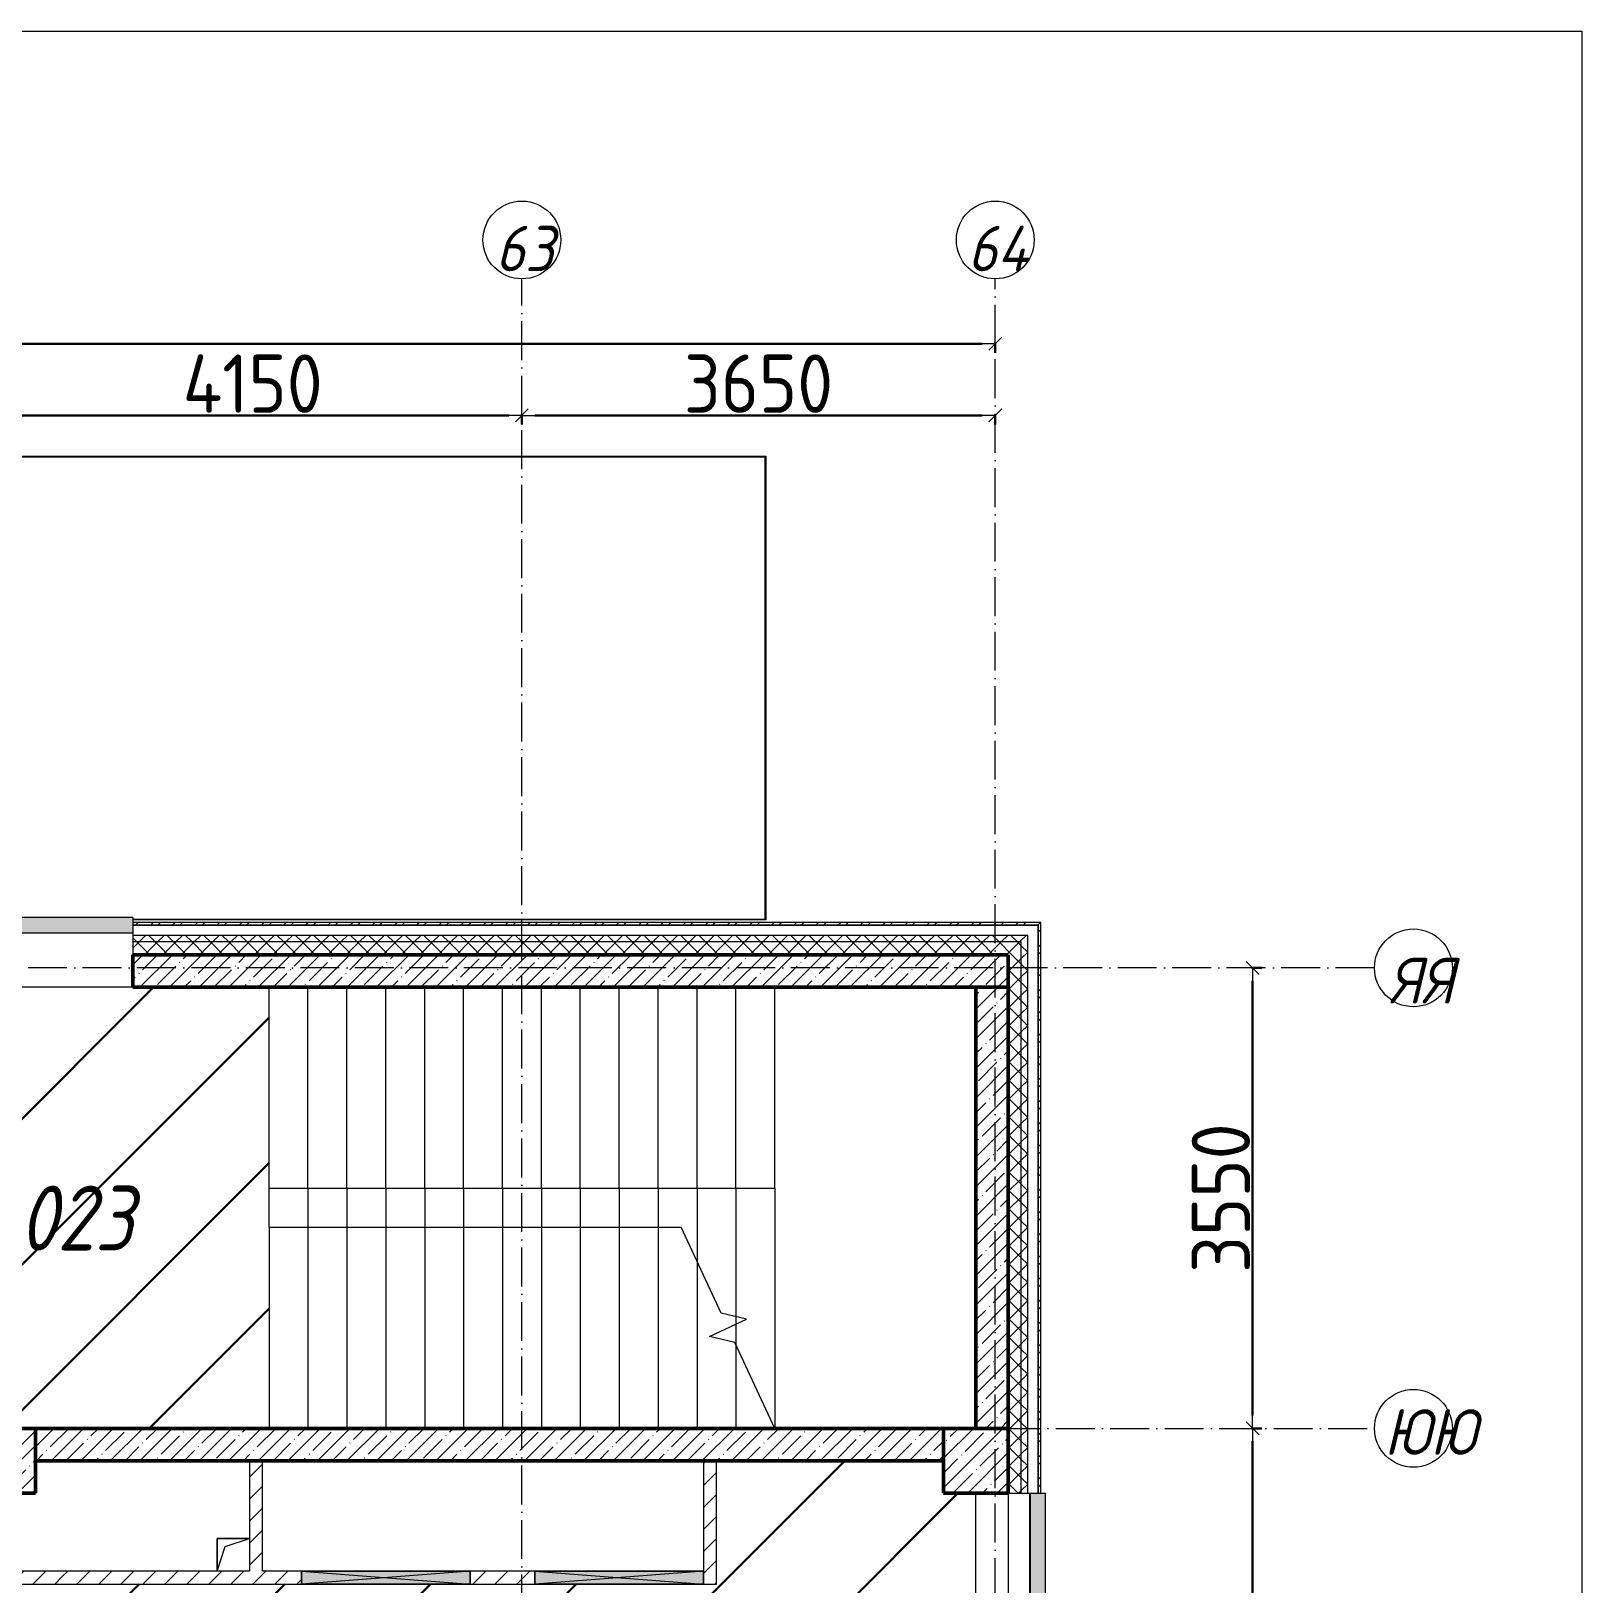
# Model space of a CAD drawing. Header units: millimetres. Extents: x -17017 to 628417, y -109036 to 199237.
# Drawn here: x 610283 to 622241, y 171615 to 183587 of the extents above; entities that cross this region are included whole.
import ezdxf

# ---------------------------------------------------------------- set-up
doc = ezdxf.new("R2010")
doc.units = ezdxf.units.MM
doc.linetypes.add('50_200_ШТРИХ_1Т_ш5_п1_п1_', pattern=[700, 500, -100, 0, -100])
for name, color, linetype, lineweight in [('3.1) ЖБ окна 1.2 м', 102, 'Continuous', 30), ('A-____-____-DIMS', 7, 'Continuous', 9), ('A-DETL-GENF-OTLN', 7, 'Continuous', 9), ('A-FLOR-____-OTLN', 7, 'Continuous', 9), ('A-GENM-____-OTLN', 7, 'Continuous', 9), ('A-GLAZ-____-OTLN', 7, 'Continuous', 9), ('A-WALL-____-MCUT', 7, 'Continuous', 13), ('A-WALL-____-MCUT-1', 7, 'Continuous', 9), ('A-WALL-____-MCUT-2', 7, 'Continuous', 50), ('A-WALL-____-OTLN', 7, 'Continuous', 9), ('A-WALL-____-PATT-1', 7, 'Continuous', 9), ('A-WALL-FNSH-MCUT-1', 7, 'Continuous', 9), ('I-WALL-____-OTLN', 7, 'Continuous', 9), ('S-COLS-____-MCUT', 7, 'Continuous', 50), ('S-COLS-____-OTLN', 7, 'Continuous', 9), ('S-GRID-____-IDEN', 7, 'Continuous', 9), ('S-GRID-____-OTLN-1', 7, '50_200_ШТРИХ_1Т_ш5_п1_п1_', 9), ('S-STRS-____-MBND', 7, 'Continuous', 9), ('S-STRS-____-OTLN-1', 7, 'Continuous', 9), ('Марки помещений', 7, 'Continuous', 9), ('стяжа', 7, 'Continuous', 30)]:
    doc.layers.add(name, color=color, linetype=linetype, lineweight=lineweight)
doc.layers.add('A-GLAZ-____-OTLN-1', color=7, linetype='Continuous', lineweight=9, true_color=0xc0c0c0)
doc.styles.add('ISOCPEUR_I_2', font='isocpeui.ttf', dxfattribs={"width": 0.85, "height": 2.3})
doc.styles.add('ISOCPEUR_I_9', font='isocpeui.ttf', dxfattribs={"width": 0.9, "height": 250})
doc.styles.add('СПДС', font='isocpeur.ttf', dxfattribs={"width": 0.9})
doc.dimstyles.new('Размера А3', dxfattribs={"dimtxt": 200, "dimasz": 100, "dimexe": 70, "dimexo": 100, "dimgap": 20, "dimtad": 1, "dimdec": 0, "dimrnd": 10, "dimzin": 0, "dimdsep": 46, "dimtxsty": 'СПДС', "dimblk": 'ARROWHEAD_6', "dimcen": 1, "dimclrd": 256, "dimclre": 256, "dimclrt": 256, "dimazin": 0, "dimtfac": 1, "dimtdec": 0, "dimtmove": 2, "dimatfit": 3, "dimfxl": 1, "dimtolj": 1, "dimtzin": 0, "dimarcsym": 0})
pattern_1 = [(45, (473308.1, 27070.75), (-561.266, 561.266), [])]
pattern_2 = [(45, (516567.8, 90784.41), (-85.53659, 85.53659), []), (45, (516624.82, 90784.41), (-85.53659, 85.53659), [])]
pattern_3 = [(45, (516567.8, 90784.41), (-70.71068, 70.71068), []), (135, (516567.8, 90784.41), (-70.71068, -70.71068), [])]
pattern_4 = [(45, (516567.8, 90784.41), (-84.85281, 84.85281), [])]
pattern_5 = [(45, (516567.8, 90784.41), (-114.04925, 114.04925), []), (45, (516681.85, 90784.41), (-114.04925, 114.04925), [201.612, -40.322, 3.353, -36.97])]

# ---------------------------------------------------------------- blocks, each defined once
blk = doc.blocks.new('BSC_Колонна _Прямоугольная - 500х500-V104-АР1_План отверстий 2 этажа в осях 1-64_Ю-ЯЯ')
at = {"layer": 'S-COLS-____-OTLN'}
h = blk.add_hatch(dxfattribs=at)
h.set_pattern_fill('FP_117', color=256, style=0, pattern_type=2)
h.set_pattern_definition([(135, (81781.04, -101000), (-114.04925, -114.04925), []), (135, (81781.04, -100885.95), (-114.04925, -114.04925), [201.613, -40.323, 3.353, -36.97])])
h.paths.add_polyline_path([(250, 250), (-250, 250), (-250, -250), (250, -250)], flags=0)
at = {"layer": 'S-COLS-____-MCUT'}
for p, q in [((250, 250), (-250, 250)), ((-250, 250), (-250, -250)), ((250, -250), (250, 250)), ((-250, -250), (250, -250))]:
    blk.add_line(p, q, dxfattribs=at)
blk = doc.blocks.new('BSC_Колонна _Прямоугольная - 500х500-V148-АР1_План отверстий 2 этажа в осях 1-64_Ю-ЯЯ')
at = {"layer": 'S-COLS-____-OTLN'}
h = blk.add_hatch(dxfattribs=at)
h.set_pattern_fill('FP_162', color=256, style=0, pattern_type=2)
h.set_pattern_definition([(135, (81781.04, -93500), (-114.04925, -114.04925), []), (135, (81781.04, -93385.95), (-114.04925, -114.04925), [201.613, -40.323, 3.353, -36.97])])
h.paths.add_polyline_path([(250, 250), (-250, 250), (-250, -250), (250, -250)], flags=0)
at = {"layer": 'S-COLS-____-MCUT'}
for p, q in [((250, 250), (-250, 250)), ((-250, 250), (-250, -250)), ((250, -250), (250, 250)), ((-250, -250), (250, -250))]:
    blk.add_line(p, q, dxfattribs=at)
blk = doc.blocks.new('Отлив_СКБ - Отлив витража_120_НВФ-31885687-АР1_План отверстий 2 этажа в осях 1-64_Ю-ЯЯ')
at = {"layer": 'A-GLAZ-____-OTLN-1'}
for points in [[(0, 0), (0, -2), (1800, -2), (1800, 0), (1023, 0)], [(0, -83), (0, -120), (1800, -120), (1800, -2), (0, -2), (0, -63)]]:
    blk.add_hatch(color=256, dxfattribs=at).paths.add_polyline_path(points, flags=0)
at = {"layer": 'A-GLAZ-____-OTLN'}
for p, q in [((0, 0), (1800, 0)), ((1800, -2), (0, -2)), ((0, -120), (0, -83)), ((1800, -83), (1800, -120)), ((0, -120), (1800, -120))]:
    blk.add_line(p, q, dxfattribs=at)
blk = doc.blocks.new('AR_Отверстие прямоугольное _в плите_ - AR_Отверстие прямоугольное _в плите_-V183-АР1_План отверстий 2 этажа в осях 1-64_Ю-ЯЯ')
at = {"layer": 'A-GENM-____-OTLN'}
for p, q in [((125, 125), (-125, 125)), ((-125, 125), (-125, -125)), ((-63, 63), (125, 125)), ((-125, -125), (-63, 63))]:
    blk.add_line(p, q, dxfattribs=at)
blk = doc.blocks.new('Отлив_СКБ - Отлив витража_120_НВФ-31885289-АР1_План отверстий 2 этажа в осях 1-64_Ю-ЯЯ')
at = {"layer": 'A-GLAZ-____-OTLN-1'}
for points in [[(1000, 2), (1000, 120), (0, 120), (0, 2), (162, 2)], [(1000, 0), (1000, 2), (0, 2), (0, 0), (162, 0)]]:
    blk.add_hatch(color=256, dxfattribs=at).paths.add_polyline_path(points, flags=0)
at = {"layer": 'A-GLAZ-____-OTLN'}
for p, q in [((0, 83), (0, 120)), ((1000, 120), (0, 120)), ((1000, 120), (1000, 83)), ((0, 2), (1000, 2)), ((1000, 0), (0, 0))]:
    blk.add_line(p, q, dxfattribs=at)
blk = doc.blocks.new('AR_Отверстие прямоугольное _в стене__БезПР - AR_Отверстие прямоугольное _в стене__БезПР-36824044-АР1_План отверстий 2 этажа в осях 1-64_Ю-ЯЯ')
at = {"layer": 'A-GLAZ-____-OTLN'}
blk.add_hatch(color=256, dxfattribs=at).paths.add_polyline_path([(650, -50), (650, 50), (-650, 50), (-650, -50)], flags=0)
at = {"layer": 'A-DETL-GENF-OTLN'}
for p, q in [((-650, -50), (-650, 50)), ((-650, 50), (650, 50)), ((650, 50), (-650, -50)), ((-650, 50), (650, -50)), ((650, 50), (-650, 50)), ((-650, 50), (-650, -50)), ((650, 50), (650, -50)), ((650, -50), (650, 50)), ((650, -50), (-650, -50)), ((-650, -50), (650, -50))]:
    blk.add_line(p, q, dxfattribs=at)
blk = doc.blocks.new('Ось сетки - Круг_Ø6_00__ISO-2_5_0_9K_-25732049-АР1_План отверстий 2 этажа в осях 1-64_Ю-ЯЯ')
at = {"layer": 'S-GRID-____-IDEN'}
blk.add_circle((0, 0), 3, dxfattribs=at)
blk = doc.blocks.new('ARROWHEAD_6')
at = {"color": 0, "linetype": 'Continuous'}
for p, q in [((0, 0), (-1, 0)), ((-0.5, -0.5), (0.5, 0.5))]:
    blk.add_line(p, q, dxfattribs=at)
blk = doc.blocks.new('*D2791')
at = {"layer": 'A-____-____-DIMS', "lineweight": -2, "transparency": 16777216}
for p, q in [((77758, 548862), (77758, 548786)), ((77858, 548856), (81808, 548856)), ((81908, 548862), (81908, 548786))]:
    blk.add_line(p, q, dxfattribs=at)
at = {"layer": 'Defpoints', "color": 0, "transparency": 16777216}
for p in [(77758, 548962), (81908, 548962), (81908, 548856)]:
    blk.add_point(p, dxfattribs=at)
at = {"layer": 'A-____-____-DIMS', "lineweight": -2, "transparency": 16777216, "xscale": 100, "yscale": 100, "zscale": 100, "rotation": 180}
blk.add_blockref('ARROWHEAD_6', (77758, 548856), dxfattribs=at)
at = {"layer": 'A-____-____-DIMS', "lineweight": -2, "transparency": 16777216, "xscale": 100, "yscale": 100, "zscale": 100}
blk.add_blockref('ARROWHEAD_6', (81908, 548856), dxfattribs=at)
at = {"layer": 'A-____-____-DIMS', "transparency": 16777216, "insert": (79833, 549101), "char_height": 450, "width": 2.38, "attachment_point": 5, "style": 'СПДС'}
blk.add_mtext('\\A1;4150', dxfattribs=at)
blk = doc.blocks.new('*D2792')
at = {"layer": 'A-____-____-DIMS', "lineweight": -2, "transparency": 16777216}
for p, q in [((81908, 548862), (81908, 548786)), ((82008, 548856), (85458, 548856)), ((85558, 548862), (85558, 548786))]:
    blk.add_line(p, q, dxfattribs=at)
at = {"layer": 'Defpoints', "color": 0, "transparency": 16777216}
for p in [(81908, 548962), (85558, 548962), (85558, 548856)]:
    blk.add_point(p, dxfattribs=at)
at = {"layer": 'A-____-____-DIMS', "lineweight": -2, "transparency": 16777216, "xscale": 100, "yscale": 100, "zscale": 100, "rotation": 180}
blk.add_blockref('ARROWHEAD_6', (81908, 548856), dxfattribs=at)
at = {"layer": 'A-____-____-DIMS', "lineweight": -2, "transparency": 16777216, "xscale": 100, "yscale": 100, "zscale": 100}
blk.add_blockref('ARROWHEAD_6', (85558, 548856), dxfattribs=at)
at = {"layer": 'A-____-____-DIMS', "transparency": 16777216, "insert": (83733, 549101), "char_height": 450, "width": 2.49, "attachment_point": 5, "style": 'СПДС'}
blk.add_mtext('\\A1;3650', dxfattribs=at)
blk = doc.blocks.new('*D2793')
at = {"layer": 'A-____-____-DIMS', "lineweight": -2, "transparency": 16777216}
for p, q in [((-17942, 549415), (-17942, 549339)), ((-17842, 549409), (32942, 549409)), ((85458, 549409), (34521, 549409)), ((85558, 549415), (85558, 549339))]:
    blk.add_line(p, q, dxfattribs=at)
at = {"layer": 'Defpoints', "color": 0, "transparency": 16777216}
for p in [(-17942, 549515), (85558, 549515), (85558, 549409)]:
    blk.add_point(p, dxfattribs=at)
at = {"layer": 'A-____-____-DIMS', "lineweight": -2, "transparency": 16777216, "xscale": 100, "yscale": 100, "zscale": 100, "rotation": 180}
blk.add_blockref('ARROWHEAD_6', (-17942, 549409), dxfattribs=at)
at = {"layer": 'A-____-____-DIMS', "lineweight": -2, "transparency": 16777216, "xscale": 100, "yscale": 100, "zscale": 100}
blk.add_blockref('ARROWHEAD_6', (85558, 549409), dxfattribs=at)
at = {"layer": 'A-____-____-DIMS', "transparency": 16777216, "insert": (32962, 549869), "char_height": 450, "width": 3.54, "attachment_point": 1, "line_spacing_factor": 1.149209, "style": 'СПДС'}
blk.add_mtext('\\A1;103500', dxfattribs=at)
blk = doc.blocks.new('*D2808')
at = {"layer": 'A-____-____-DIMS', "lineweight": -2, "transparency": 16777216}
for p, q in [((87537, 541047), (87613, 541047)), ((87543, 534697), (87543, 540947)), ((87537, 534597), (87613, 534597))]:
    blk.add_line(p, q, dxfattribs=at)
at = {"layer": 'Defpoints', "color": 0, "transparency": 16777216}
for p in [(87437, 541047), (87543, 541047), (87437, 534597)]:
    blk.add_point(p, dxfattribs=at)
at = {"layer": 'A-____-____-DIMS', "lineweight": -2, "transparency": 16777216, "xscale": 100, "yscale": 100, "zscale": 100}
for p, rotation in [((87543, 541047), 90), ((87543, 534597), 270)]:
    blk.add_blockref('ARROWHEAD_6', p, dxfattribs=dict(at, rotation=rotation))
at = {"layer": 'A-____-____-DIMS', "transparency": 16777216, "insert": (87298, 537822), "char_height": 450, "width": 2.56, "attachment_point": 5, "rotation": 90, "style": 'СПДС'}
blk.add_mtext('\\A1;6450', dxfattribs=at)
blk = doc.blocks.new('*D2809')
at = {"layer": 'A-____-____-DIMS', "lineweight": -2, "transparency": 16777216}
for p, q in [((87537, 544597), (87613, 544597)), ((87543, 541147), (87543, 544497)), ((87537, 541047), (87613, 541047))]:
    blk.add_line(p, q, dxfattribs=at)
at = {"layer": 'Defpoints', "color": 0, "transparency": 16777216}
for p in [(87437, 544597), (87543, 544597), (87437, 541047)]:
    blk.add_point(p, dxfattribs=at)
at = {"layer": 'A-____-____-DIMS', "lineweight": -2, "transparency": 16777216, "xscale": 100, "yscale": 100, "zscale": 100}
for p, rotation in [((87543, 544597), 90), ((87543, 541047), 270)]:
    blk.add_blockref('ARROWHEAD_6', p, dxfattribs=dict(at, rotation=rotation))
at = {"layer": 'A-____-____-DIMS', "transparency": 16777216, "insert": (87298, 542822), "char_height": 450, "width": 2.49, "attachment_point": 5, "rotation": 90, "style": 'СПДС'}
blk.add_mtext('\\A1;3550', dxfattribs=at)
blk = doc.blocks.new('2этаж')
at = {"layer": 'S-GRID-____-OTLN-1', "color": 251, "ltscale": 0.6, "true_color": 0x636466}
for p, q in [((81908.3, 508532.6), (81908.3, 549908.8)), ((85558.3, 498997), (85558.3, 549908.8)), ((88482.7, 544597), (-20260.4, 544597)), ((-20260.4, 541047), (88482.7, 541047))]:
    blk.add_line(p, q, dxfattribs=at)
at = {"layer": 'S-GRID-____-IDEN', "xscale": 99.99999999999993, "yscale": 99.99999999999993, "zscale": 99.99999999999993}
for p in [(81908.3, 550208.8), (85558.3, 550208.8)]:
    blk.add_blockref('Ось сетки - Круг_Ø6_00__ISO-2_5_0_9K_-25732049-АР1_План отверстий 2 этажа в осях 1-64_Ю-ЯЯ', p, dxfattribs=at)
for p, rotation in [((88782.7, 544597), 89.9999999999998), ((88782.7, 541047), 269.9999999999995)]:
    blk.add_blockref('Ось сетки - Круг_Ø6_00__ISO-2_5_0_9K_-25732049-АР1_План отверстий 2 этажа в осях 1-64_Ю-ЯЯ', p, dxfattribs=dict(at, rotation=rotation))
at = {"layer": 'S-GRID-____-IDEN', "char_height": 350, "attachment_point": 1, "style": 'ISOCPEUR_I_9'}
for s, insert, width in [('63', (81703.4, 550317.6), 404.05), ('64', (85344.4, 550317.6), 425.696), ('ЯЯ', (88597.7, 544673.1), 447.342), ('ЮЮ', (88557, 541193.6), 533.924)]:
    blk.add_mtext(s, dxfattribs=dict(at, insert=insert, width=width))
at = {"layer": 'A-____-____-DIMS'}
dim = blk.add_linear_dim(base=(85558.3, 549408.6), p1=(-17941.7, 549514.7), p2=(85558.3, 549514.7), dimstyle='Размера А3', override={"dimtxt": 450}, dxfattribs=at)
dim.commit()
dim.dimension.update_dxf_attribs({"geometry": '*D2793', "text_midpoint": (33731.2, 549568.6), "dimtype": 160})
for base, p1, p2, picture, middle in [((81908.3, 548856.4), (77758.3, 548962.5), (81908.3, 548962.5), '*D2791', (79833.3, 549101.4)), ((85558.3, 548856.4), (81908.3, 548962.5), (85558.3, 548962.5), '*D2792', (83733.3, 549101.4))]:
    dim = blk.add_linear_dim(base=base, p1=p1, p2=p2, dimstyle='Размера А3', override={"dimtxt": 450}, dxfattribs=at)
    dim.commit()
    dim.dimension.update_dxf_attribs({"geometry": picture, "text_midpoint": middle})
for base, p1, p2, picture, middle in [((87542.6, 544597), (87436.5, 541047), (87436.5, 544597), '*D2809', (87297.6, 542822)), ((87542.6, 541047), (87436.5, 534597), (87436.5, 541047), '*D2808', (87297.6, 537822))]:
    dim = blk.add_linear_dim(base=base, p1=p1, p2=p2, angle=90, dimstyle='Размера А3', override={"dimtxt": 450}, dxfattribs=at)
    dim.commit()
    dim.dimension.update_dxf_attribs({"geometry": picture, "text_midpoint": middle})

msp = doc.modelspace()

# ---------------------------------------------------------------- hatches: boundary and pattern name
at = {"layer": 'A-WALL-____-PATT-1'}
h = msp.add_hatch(dxfattribs=at)
h.set_pattern_fill('FP_3', color=256, style=0, pattern_type=2)
h.set_pattern_definition(pattern_2)
h.paths.add_polyline_path([(618048, 176695), (618068, 176695), (618068, 176715), (611068, 176715), (611068, 176695), (615533, 176695)], flags=0)
h.paths.add_polyline_path([(610068, 176695), (610068, 176715), (608318, 176715), (608318, 176695), (608463, 176695)], flags=0)
h.paths.add_polyline_path([(605811, 176695), (606518, 176695), (606518, 176715), (605578, 176715), (605578, 176695)], flags=0)
h = msp.add_hatch(dxfattribs=at)
h.set_pattern_fill('FP_1', color=256, style=0, pattern_type=2)
h.set_pattern_definition(pattern_3)
h.paths.add_polyline_path([(617918, 176565), (617968, 176565), (617968, 176615), (611068, 176615), (611068, 176565), (615533, 176565)], flags=0)
h.paths.add_polyline_path([(605811, 176565), (606518, 176565), (606518, 176615), (605318, 176615), (605318, 176565)], flags=0)
h.paths.add_polyline_path([(608318, 176565), (610068, 176565), (610068, 176615), (608318, 176615)], flags=0)
h.paths.add_polyline_path([(603518, 176565), (603518, 176615), (602393, 176615), (602393, 176565), (603160, 176565)], flags=0)
h.paths.add_polyline_path([(600593, 176565), (600593, 176615), (599468, 176615), (599468, 176565), (600509, 176565)], flags=0)
h.paths.add_polyline_path([(593618, 176565), (594818, 176565), (594818, 176615), (593618, 176615)], flags=0)
h.paths.add_polyline_path([(591818, 176565), (591818, 176615), (588268, 176615), (588268, 176565), (590788, 176565)], flags=0)
h.paths.add_polyline_path([(586468, 176565), (586468, 176615), (585268, 176615), (585268, 176565)], flags=0)
h.paths.add_polyline_path([(583468, 176565), (583468, 176615), (582268, 176615), (582268, 176565)], flags=0)
h.paths.add_polyline_path([(580468, 176565), (580468, 176615), (579218, 176615), (579218, 176565), (580183, 176565)], flags=0)
h.paths.add_polyline_path([(576648, 176565), (577418, 176565), (577418, 176615), (576218, 176615), (576218, 176565)], flags=0)
h.paths.add_polyline_path([(574418, 176565), (574418, 176615), (573218, 176615), (573218, 176565), (573996, 176565)], flags=0)
h.paths.add_polyline_path([(571418, 176565), (571418, 176615), (570218, 176615), (570218, 176565)], flags=0)
h.paths.add_polyline_path([(567810, 176565), (568418, 176565), (568418, 176615), (566768, 176615), (566768, 176565), (566926, 176565)], flags=0)
h = msp.add_hatch(dxfattribs=at)
h.set_pattern_fill('FP_3', color=256, style=0, pattern_type=2)
h.set_pattern_definition(pattern_2)
h.paths.add_polyline_path([(618068, 160265), (618068, 161515), (618048, 161515), (618048, 160265)], flags=0)
h.paths.add_polyline_path([(618048, 163315), (618068, 163315), (618068, 164515), (618048, 164515), (618048, 164153)], flags=0)
h.paths.add_polyline_path([(618068, 166315), (618068, 167515), (618048, 167515), (618048, 166315)], flags=0)
h.paths.add_polyline_path([(618068, 169315), (618068, 170515), (618048, 170515), (618048, 169315)], flags=0)
h.paths.add_polyline_path([(618068, 172315), (618068, 176695), (618048, 176695), (618048, 172315)], flags=0)
h = msp.add_hatch(dxfattribs=at)
h.set_pattern_fill('FP_1', color=256, style=0, pattern_type=2)
h.set_pattern_definition(pattern_3)
h.paths.add_polyline_path([(617818, 176465), (617918, 176465), (617918, 176565), (611068, 176565), (611068, 176465), (615533, 176465)], flags=0)
h.paths.add_polyline_path([(609568, 176465), (610068, 176465), (610068, 176565), (608318, 176565), (608318, 176471), (608393, 176471), (608393, 176465), (608463, 176465)], flags=0)
h.paths.add_polyline_path([(605811, 176465), (606443, 176465), (606443, 176471), (606518, 176471), (606518, 176565), (605318, 176565), (605318, 176465)], flags=0)
h.paths.add_polyline_path([(603160, 176465), (603443, 176465), (603443, 176471), (603518, 176471), (603518, 176565), (602393, 176565), (602393, 176471), (602468, 176471), (602468, 176465)], flags=0)
h.paths.add_polyline_path([(600509, 176465), (600518, 176465), (600518, 176471), (600593, 176471), (600593, 176565), (599468, 176565), (599468, 176465), (599968, 176465)], flags=0)
h.paths.add_polyline_path([(594068, 176465), (594743, 176465), (594743, 176471), (594818, 176471), (594818, 176565), (593618, 176565), (593618, 176471), (593693, 176471), (593693, 176465)], flags=0)
h.paths.add_polyline_path([(591818, 176465), (591818, 176565), (588268, 176565), (588268, 176471), (588343, 176471), (588343, 176465), (591318, 176465)], flags=0)
h.paths.add_polyline_path([(585268, 176465), (586393, 176465), (586393, 176471), (586468, 176471), (586468, 176565), (585268, 176565)], flags=0)
h.paths.add_polyline_path([(582343, 176465), (583393, 176465), (583393, 176471), (583468, 176471), (583468, 176565), (582268, 176565), (582268, 176471), (582343, 176471)], flags=0)
h.paths.add_polyline_path([(580393, 176465), (580393, 176471), (580468, 176471), (580468, 176565), (579218, 176565), (579218, 176471), (579293, 176471), (579293, 176465), (580183, 176465)], flags=0)
h.paths.add_polyline_path([(577343, 176465), (577343, 176471), (577418, 176471), (577418, 176565), (576218, 176565), (576218, 176471), (576293, 176471), (576293, 176465), (576648, 176465)], flags=0)
h.paths.add_polyline_path([(574343, 176465), (574343, 176471), (574418, 176471), (574418, 176565), (573218, 176565), (573218, 176471), (573293, 176471), (573293, 176465), (573996, 176465)], flags=0)
h.paths.add_polyline_path([(570293, 176465), (571343, 176465), (571343, 176471), (571418, 176471), (571418, 176565), (570218, 176565), (570218, 176471), (570293, 176471)], flags=0)
h.paths.add_polyline_path([(568343, 176465), (568343, 176471), (568418, 176471), (568418, 176565), (566768, 176565), (566768, 176465), (567810, 176465)], flags=0)
h = msp.add_hatch(dxfattribs=at)
h.set_pattern_fill('FP_13', color=256, style=0, pattern_type=2)
h.set_pattern_definition(pattern_5)
h.paths.add_polyline_path([(617818, 176215), (617818, 176465), (611068, 176465), (611068, 176215), (615533, 176215)], flags=0)
h = msp.add_hatch(dxfattribs=at)
h.set_pattern_fill('FP_1', color=256, style=0, pattern_type=2)
h.set_pattern_definition(pattern_3)
h.paths.add_polyline_path([(617818, 137600), (617918, 137600), (617918, 137865), (617818, 137865)], flags=0)
h.paths.add_polyline_path([(617918, 138865), (617918, 146565), (617824, 146565), (617824, 146490), (617818, 146490), (617818, 138865)], flags=0)
h.paths.add_polyline_path([(617918, 160265), (617918, 161515), (617824, 161515), (617824, 161440), (617818, 161440), (617818, 160340), (617824, 160340), (617824, 160265)], flags=0)
h.paths.add_polyline_path([(617824, 163315), (617918, 163315), (617918, 164515), (617818, 164515), (617818, 163390), (617824, 163390), (617824, 163321)], flags=0)
h.paths.add_polyline_path([(617824, 166315), (617918, 166315), (617918, 167515), (617824, 167515), (617824, 167440), (617818, 167440), (617818, 166390), (617824, 166390), (617824, 166321)], flags=0)
h.paths.add_polyline_path([(617824, 169315), (617918, 169315), (617918, 170515), (617824, 170515), (617824, 170440), (617818, 170440), (617818, 169390), (617824, 169390), (617824, 169321)], flags=0)
h.paths.add_polyline_path([(617918, 172315), (617918, 176465), (617818, 176465), (617818, 172315)], flags=0)
h = msp.add_hatch(dxfattribs=at)
h.set_pattern_fill('FP_1', color=256, style=0, pattern_type=2)
h.set_pattern_definition(pattern_3)
h.paths.add_polyline_path([(617968, 137600), (617968, 137865), (617918, 137865), (617918, 137600)], flags=0)
h.paths.add_polyline_path([(617918, 138865), (617968, 138865), (617968, 146565), (617918, 146565), (617918, 141551)], flags=0)
h.paths.add_polyline_path([(617918, 160265), (617968, 160265), (617968, 161515), (617918, 161515), (617918, 160924)], flags=0)
h.paths.add_polyline_path([(617918, 163315), (617968, 163315), (617968, 164515), (617918, 164515), (617918, 164153)], flags=0)
h.paths.add_polyline_path([(617968, 166315), (617968, 167515), (617918, 167515), (617918, 166315)], flags=0)
h.paths.add_polyline_path([(617968, 169315), (617968, 170515), (617918, 170515), (617918, 169315)], flags=0)
h.paths.add_polyline_path([(617968, 172315), (617968, 176565), (617918, 176565), (617918, 172315)], flags=0)
h = msp.add_hatch(dxfattribs=at)
h.set_pattern_fill('FP_13', color=256, style=0, pattern_type=2)
h.set_pattern_definition(pattern_5)
h.paths.add_polyline_path([(617818, 172815), (617818, 176215), (617568, 176215), (617568, 172815)], flags=0)
h = msp.add_hatch(dxfattribs=at)
h.set_pattern_fill('FP_13', color=256, style=0, pattern_type=2)
h.set_pattern_definition(pattern_5)
h.paths.add_polyline_path([(617318, 172565), (617318, 172815), (610318, 172815), (610318, 172565), (617300, 172565)], flags=0)
h = msp.add_hatch(dxfattribs=at)
h.set_pattern_fill('FP_4', color=256, style=0, pattern_type=2)
h.set_pattern_definition(pattern_4)
h.paths.add_polyline_path([(611968, 171715), (612068, 171715), (612068, 172565), (611968, 172565)], flags=0)
h = msp.add_hatch(dxfattribs=at)
h.set_pattern_fill('FP_4', color=256, style=0, pattern_type=2)
h.set_pattern_definition(pattern_4)
h.paths.add_polyline_path([(615533, 171615), (615568, 171615), (615568, 172565), (615468, 172565), (615468, 171615)], flags=0)
h = msp.add_hatch(dxfattribs=at)
h.set_pattern_fill('FP_4', color=256, style=0, pattern_type=2)
h.set_pattern_definition(pattern_4)
h.paths.add_polyline_path([(610518, 171615), (610518, 171715), (609818, 171715), (609818, 171615)], flags=0)
h = msp.add_hatch(dxfattribs=at)
h.set_pattern_fill('FP_4', color=256, style=0, pattern_type=2)
h.set_pattern_definition(pattern_4)
h.paths.add_polyline_path([(610518, 171615), (612368, 171615), (612368, 171715), (610518, 171715)], flags=0)
h.paths.add_polyline_path([(614168, 171615), (614168, 171715), (613668, 171715), (613668, 171615), (613765, 171615)], flags=0)
at = {"layer": 'стяжа'}
h = msp.add_hatch(dxfattribs=at)
h.set_pattern_fill('ANSI31', color=5, scale=250)
h.set_pattern_definition(pattern_1)
h.paths.add_polyline_path([(612118, 176215), (611068, 176215), (610068, 176215), (610068, 175965), (609568, 175965), (609568, 176215), (609018, 176215), (609018, 175690), (609024, 175690), (609024, 175615), (609018, 175615), (609018, 174015), (609024, 174015), (609024, 173940), (609018, 172815), (609818, 172815), (610318, 172815), (612118, 172815), (612118, 174365)])
h = msp.add_hatch(dxfattribs=at)
h.set_pattern_fill('ANSI31', color=5, scale=250)
h.set_pattern_definition(pattern_1)
h.paths.add_polyline_path([(617568, 160265), (617562, 160265), (617562, 160340), (617564, 160465), (617468, 160465), (617468, 160665), (617118, 160665), (617118, 161165), (617468, 161165), (617468, 161365), (617568, 161365), (617568, 161440), (617562, 161440), (617562, 161515), (617568, 163315), (617562, 163315), (617562, 163390), (617568, 164015), (617118, 164015), (617118, 164515), (617568, 164515), (617568, 166315), (617562, 166315), (617562, 166390), (617564, 166715), (617468, 166715), (617468, 166915), (617568, 166915), (617568, 167440), (617562, 167440), (617562, 167515), (617568, 169315), (617562, 169315), (617562, 169390), (617565, 169665), (617468, 169665), (617468, 169865), (617118, 169865), (617118, 170365), (617468, 170365), (617468, 170565), (617568, 170565), (617568, 172315), (617318, 172315), (617318, 172565), (615568, 172565), (615568, 171615), (615468, 171615), (614168, 171615), (613668, 171615), (612368, 171615), (610318, 171615), (610318, 170365), (610518, 170365), (610518, 169865), (610318, 169865), (610318, 164515), (610518, 164515), (610518, 164015), (609818, 164015), (609818, 163730), (609818, 163430), (609818, 163130), (609818, 162830), (609818, 162530), (609818, 162230), (609818, 162050), (609031, 161683), (608984, 161489), (608852, 161772), (608805, 161578), (608018, 161211), (608018, 155415), (609818, 155415), (610518, 155415), (610518, 154915), (610318, 154915), (610318, 152415), (610518, 152415), (610518, 151915), (610318, 151915), (610318, 146465), (610518, 146465), (610518, 146215), (613918, 146215), (617318, 146215), (617318, 146465), (617562, 146465), (617562, 146565), (617568, 151715), (617468, 151715), (617468, 151915), (617118, 151915), (617118, 152415), (617568, 152415), (617568, 154715), (617468, 154715), (617468, 154915), (617118, 154915), (617118, 155415), (617568, 155415)])
h.paths.add_polyline_path([(610518, 160665), (609818, 160665), (608118, 160665), (608118, 161165), (609818, 161165), (610518, 161165)], flags=16)

# ---------------------------------------------------------------- linework, layer by layer
at = {"color": 1, "lineweight": 0}
msp.add_lwpolyline([(509005, 183587), (622241, 183587), (622241, 84759), (509005, 84759)], close=True, dxfattribs=at)
at = {"layer": 'A-FLOR-____-OTLN'}
for p, q in [((612118, 174365), (612118, 176215)), ((611718, 171965), (611968, 171965)), ((611718, 171715), (611718, 171965))]:
    msp.add_line(p, q, dxfattribs=at)
at = {"layer": 'A-WALL-____-MCUT'}
for p, q in [((618048, 176695), (611068, 176695)), ((611068, 176695), (611068, 176465)), ((618048, 176465), (618048, 176695)), ((617818, 176465), (617818, 176215)), ((618048, 172315), (618048, 176465)), ((617818, 172315), (618048, 172315))]:
    msp.add_line(p, q, dxfattribs=at)
at = {"layer": 'A-WALL-____-MCUT-1'}
for p, q in [((617968, 176615), (611068, 176615)), ((617968, 172315), (617968, 176615)), ((617918, 176565), (611068, 176565)), ((617918, 172315), (617918, 176565))]:
    msp.add_line(p, q, dxfattribs=at)
at = {"layer": 'A-WALL-____-MCUT-2'}
for p, q in [((611068, 176465), (617818, 176465)), ((611068, 176465), (611068, 176215)), ((617818, 172815), (617818, 176465)), ((617818, 176215), (611068, 176215)), ((617568, 176215), (617568, 172815)), ((617818, 176215), (617818, 172815)), ((617318, 172815), (610318, 172815)), ((610318, 172565), (617318, 172565))]:
    msp.add_line(p, q, dxfattribs=at)
at = {"layer": 'A-WALL-____-OTLN'}
for p, q in [((611068, 176215), (610068, 176215)), ((617568, 170515), (617568, 172315)), ((617818, 172315), (617818, 170515))]:
    msp.add_line(p, q, dxfattribs=at)
at = {"layer": 'A-WALL-FNSH-MCUT-1'}
for p, q in [((618068, 176715), (611068, 176715)), ((611068, 176715), (611068, 176695)), ((618068, 172315), (618068, 176715)), ((611068, 176695), (618048, 176695)), ((618048, 176695), (618048, 172315)), ((611968, 172565), (611968, 171715)), ((612068, 171715), (612068, 172565)), ((615468, 172565), (615468, 171715)), ((615568, 172565), (615468, 172565)), ((615568, 171615), (615568, 172565)), ((618048, 172315), (618068, 172315)), ((611968, 171715), (609918, 171715)), ((612368, 171715), (612068, 171715)), ((614168, 171715), (613668, 171715)), ((609818, 171615), (612368, 171615)), ((613668, 171615), (614168, 171615)), ((615468, 171615), (615568, 171615))]:
    msp.add_line(p, q, dxfattribs=at)
at = {"layer": 'I-WALL-____-OTLN'}
for p, q in [((603498, 180309), (615949, 180309)), ((615943, 180303), (603498, 180303)), ((615943, 176734), (615943, 180309)), ((615949, 180309), (615949, 176734)), ((611068, 176740), (615943, 176740)), ((615949, 176734), (611068, 176734))]:
    msp.add_line(p, q, dxfattribs=at)
at = {"layer": 'S-STRS-____-MBND'}
for p, q in [((615604, 173704), (615295, 174365)), ((615515, 173524), (615798, 173656)), ((615798, 173656), (615604, 173704)), ((615709, 173477), (615515, 173524)), ((616018, 172815), (615709, 173477))]:
    msp.add_line(p, q, dxfattribs=at)
at = {"layer": 'S-STRS-____-OTLN-1'}
for p, q in [((612118, 174665), (612118, 176215)), ((612418, 176215), (612118, 176215)), ((612718, 176215), (612418, 176215)), ((612418, 174665), (612418, 176215)), ((612418, 174665), (612418, 176215)), ((613018, 176215), (612718, 176215)), ((612718, 174665), (612718, 176215)), ((612718, 174665), (612718, 176215)), ((613318, 176215), (613018, 176215)), ((613018, 174665), (613018, 176215)), ((613018, 174665), (613018, 176215)), ((613618, 176215), (613318, 176215)), ((613318, 174665), (613318, 176215)), ((613318, 174665), (613318, 176215)), ((613918, 176215), (613618, 176215)), ((613618, 174665), (613618, 176215)), ((613618, 174665), (613618, 176215)), ((614218, 176215), (613918, 176215)), ((613918, 174665), (613918, 176215)), ((613918, 174665), (613918, 176215)), ((614518, 176215), (614218, 176215)), ((614218, 174665), (614218, 176215)), ((614218, 174665), (614218, 176215)), ((614818, 176215), (614518, 176215)), ((614518, 174665), (614518, 176215)), ((614518, 174665), (614518, 176215)), ((615118, 176215), (614818, 176215)), ((614818, 174665), (614818, 176215)), ((614818, 174665), (614818, 176215)), ((615418, 176215), (615118, 176215)), ((615118, 174665), (615118, 176215)), ((615118, 174665), (615118, 176215)), ((615718, 176215), (615418, 176215)), ((615418, 174665), (615418, 176215)), ((615418, 174665), (615418, 176215)), ((616018, 176215), (615718, 176215)), ((615718, 174665), (615718, 176215)), ((615718, 174665), (615718, 176215)), ((617568, 176215), (616018, 176215)), ((616018, 174665), (616018, 176215)), ((616018, 174665), (616018, 176215)), ((612418, 174665), (612118, 174665)), ((612718, 174665), (612418, 174665)), ((612418, 174665), (612418, 174365)), ((612418, 174665), (612418, 174365)), ((613018, 174665), (612718, 174665)), ((612718, 174665), (612718, 174365)), ((612718, 174665), (612718, 174365)), ((613318, 174665), (613018, 174665)), ((613018, 174665), (613018, 174365)), ((613018, 174665), (613018, 174365)), ((613618, 174665), (613318, 174665)), ((613318, 174665), (613318, 174365)), ((613318, 174665), (613318, 174365)), ((613918, 174665), (613618, 174665)), ((613618, 174665), (613618, 174365)), ((613618, 174665), (613618, 174365)), ((614218, 174665), (613918, 174665)), ((613918, 174665), (613918, 174365)), ((613918, 174665), (613918, 174365)), ((614518, 174665), (614218, 174665)), ((614218, 174665), (614218, 174365)), ((614218, 174665), (614218, 174365)), ((614818, 174665), (614518, 174665)), ((614518, 174665), (614518, 174365)), ((614518, 174665), (614518, 174365)), ((615118, 174665), (614818, 174665)), ((614818, 174665), (614818, 174365)), ((614818, 174665), (614818, 174365)), ((615418, 174665), (615118, 174665)), ((615118, 174665), (615118, 174365)), ((615118, 174665), (615118, 174365)), ((615718, 174665), (615418, 174665)), ((615418, 174665), (615418, 174102)), ((615418, 174665), (615418, 174102)), ((616018, 174665), (615718, 174665)), ((615718, 174665), (615718, 173676)), ((615718, 174665), (615718, 173676)), ((616018, 174665), (616018, 172815)), ((616018, 174665), (616018, 172815)), ((612118, 174365), (612118, 172815)), ((612118, 174365), (612418, 174365)), ((612118, 174365), (612118, 172815)), ((612418, 174365), (612718, 174365)), ((612418, 174365), (612418, 172815)), ((612418, 174365), (612418, 172815)), ((612718, 174365), (613018, 174365)), ((612718, 174365), (612718, 172815)), ((612718, 174365), (612718, 172815)), ((613018, 174365), (613318, 174365)), ((613018, 174365), (613018, 172815)), ((613018, 174365), (613018, 172815)), ((613318, 174365), (613618, 174365)), ((613318, 174365), (613318, 172815)), ((613318, 174365), (613318, 172815)), ((613618, 174365), (613918, 174365)), ((613618, 174365), (613618, 172815)), ((613618, 174365), (613618, 172815)), ((613918, 174365), (614218, 174365)), ((613918, 174365), (613918, 172815)), ((613918, 174365), (613918, 172815)), ((614218, 174365), (614518, 174365)), ((614218, 174365), (614218, 172815)), ((614218, 174365), (614218, 172815)), ((614518, 174365), (614818, 174365)), ((614518, 174365), (614518, 172815)), ((614518, 174365), (614518, 172815)), ((614818, 174365), (615118, 174365)), ((614818, 174365), (614818, 172815)), ((614818, 174365), (614818, 172815)), ((615118, 174365), (615295, 174365)), ((615118, 174365), (615118, 172815)), ((615118, 174365), (615118, 172815)), ((615418, 174102), (615418, 172815)), ((615418, 174102), (615418, 172815)), ((615718, 173676), (615718, 173619)), ((615718, 173676), (615718, 173619)), ((615718, 173619), (615718, 173459)), ((615718, 173619), (615718, 173459)), ((615718, 173459), (615718, 172815)), ((615718, 173459), (615718, 172815))]:
    msp.add_line(p, q, dxfattribs=at)

# ---------------------------------------------------------------- block references
at = {"layer": '3.1) ЖБ окна 1.2 м'}
msp.add_blockref('2этаж', (532159, -368232), dxfattribs=at)
at = {"layer": 'A-GENM-____-OTLN'}
msp.add_blockref('AR_Отверстие прямоугольное _в плите_ - AR_Отверстие прямоугольное _в плите_-V183-АР1_План отверстий 2 этажа в осях 1-64_Ю-ЯЯ', (611843, 171840), dxfattribs=at)
at = {"layer": 'A-GLAZ-____-OTLN'}
for name, p in [('Отлив_СКБ - Отлив витража_120_НВФ-31885289-АР1_План отверстий 2 этажа в осях 1-64_Ю-ЯЯ', (610068, 176632)), ('AR_Отверстие прямоугольное _в стене__БезПР - AR_Отверстие прямоугольное _в стене__БезПР-36824044-АР1_План отверстий 2 этажа в осях 1-64_Ю-ЯЯ', (613018, 171665)), ('AR_Отверстие прямоугольное _в стене__БезПР - AR_Отверстие прямоугольное _в стене__БезПР-36824044-АР1_План отверстий 2 этажа в осях 1-64_Ю-ЯЯ', (614818, 171665))]:
    msp.add_blockref(name, p, dxfattribs=at)
at = {"layer": 'A-GLAZ-____-OTLN', "rotation": 90}
msp.add_blockref('Отлив_СКБ - Отлив витража_120_НВФ-31885687-АР1_План отверстий 2 этажа в осях 1-64_Ю-ЯЯ', (617985, 170515), dxfattribs=at)
at = {"layer": 'S-COLS-____-OTLN', "rotation": 269.9999999999997}
for name, p in [('BSC_Колонна _Прямоугольная - 500х500-V148-АР1_План отверстий 2 этажа в осях 1-64_Ю-ЯЯ', (610068, 172565)), ('BSC_Колонна _Прямоугольная - 500х500-V104-АР1_План отверстий 2 этажа в осях 1-64_Ю-ЯЯ', (617568, 172565))]:
    msp.add_blockref(name, p, dxfattribs=at)

# ---------------------------------------------------------------- texts
at = {"layer": 'Марки помещений', "insert": (609776, 174686), "char_height": 500, "width": 785.65, "attachment_point": 1, "style": 'ISOCPEUR_I_2'}
msp.add_mtext('2.023', dxfattribs=at)

doc.saveas('drawing.dxf')
